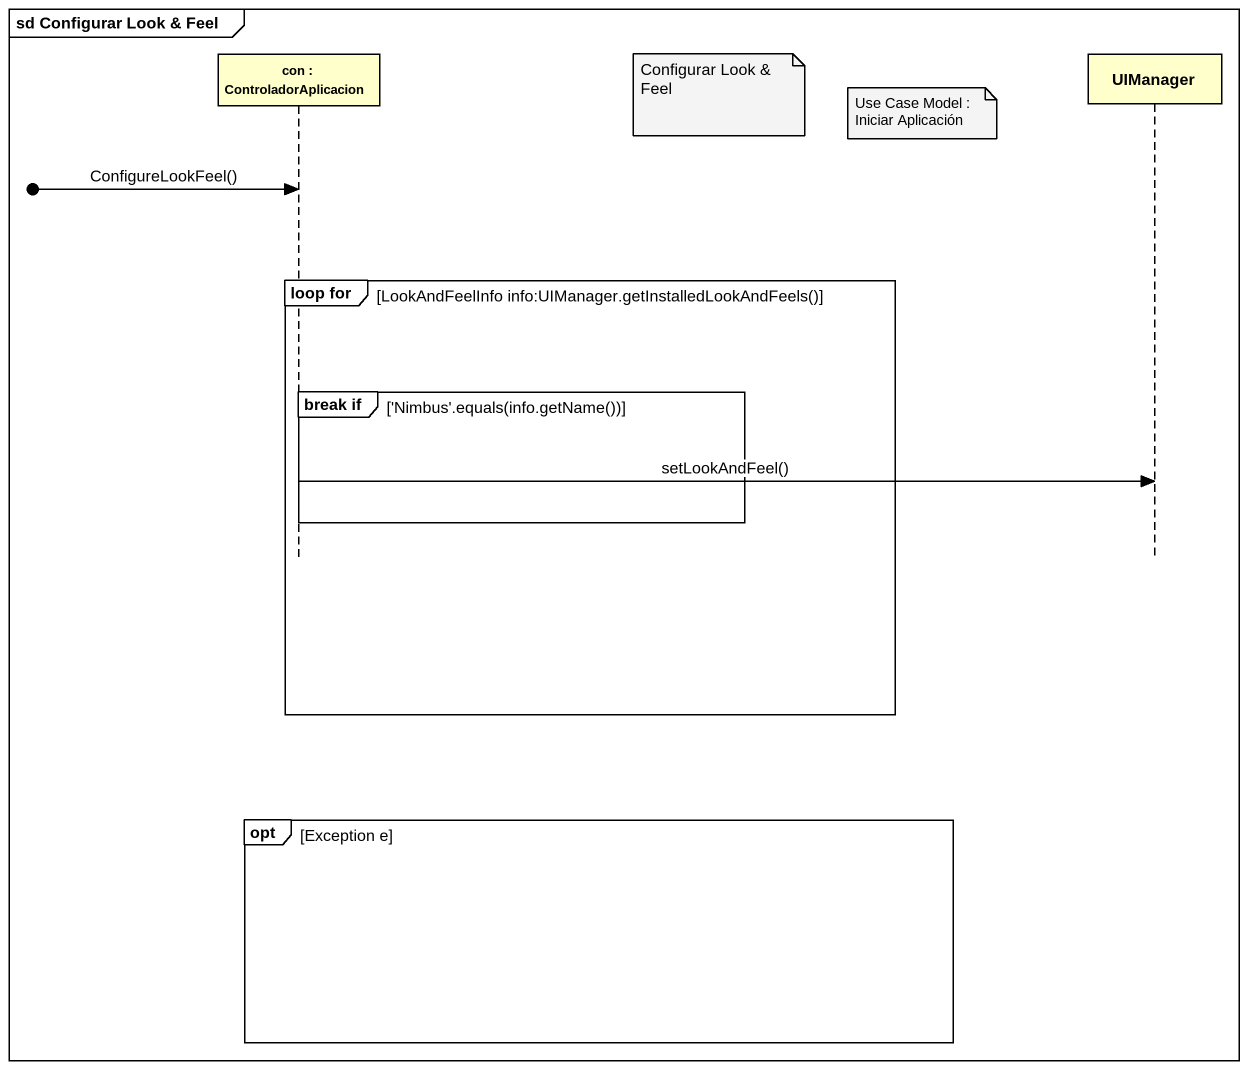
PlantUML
@startuml
mainframe sd Configurar Look & Feel
hide footbox
participant "con : ControladorAplicacion" as con
participant UIManager

note right of con : Configurar Look & Feel
note left of UIManager : Use Case Model : Iniciar Aplicación
[o-> con : ConfigureLookFeel()
group loop for [LookAndFeelInfo info:UIManager.getInstalledLookAndFeels()]
  group break if ['Nimbus'.equals(info.getName())]
    con -> UIManager : setLookAndFeel()
  end
end
opt Exception e
end
@enduml
